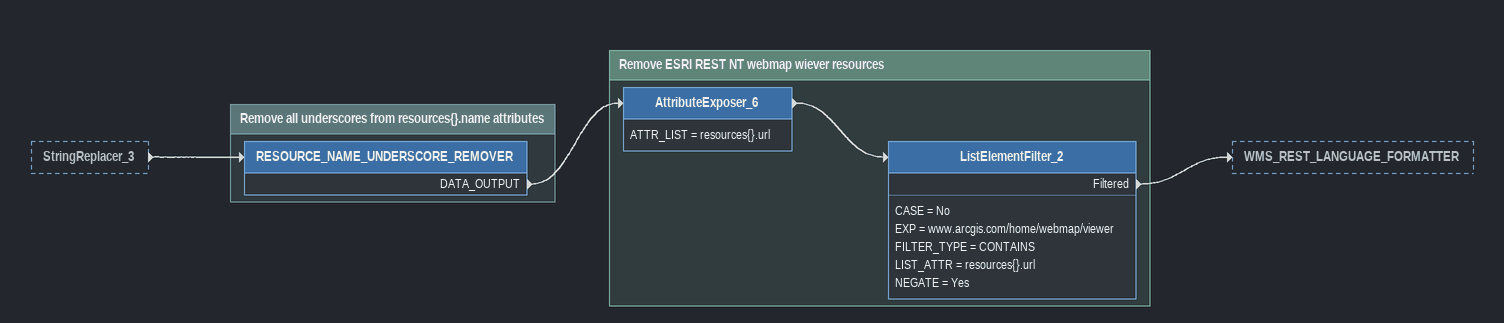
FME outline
StringReplacer_3 [outside]
    -> RESOURCE_NAME_UNDERSCORE_REMOVER

Bookmark: Remove all underscores from resources{}.name attributes
RESOURCE_NAME_UNDERSCORE_REMOVER
    DATA_OUTPUT -> AttributeExposer_6

Bookmark: Remove ESRI REST NT webmap wiever resources
AttributeExposer_6
    ATTR_LIST = resources{}.url
    -> ListElementFilter_2
ListElementFilter_2
    CASE = No
    EXP = www.arcgis.com/home/webmap/viewer
    FILTER_TYPE = CONTAINS
    LIST_ATTR = resources{}.url
    NEGATE = Yes
    Filtered -> WMS_REST_LANGUAGE_FORMATTER
